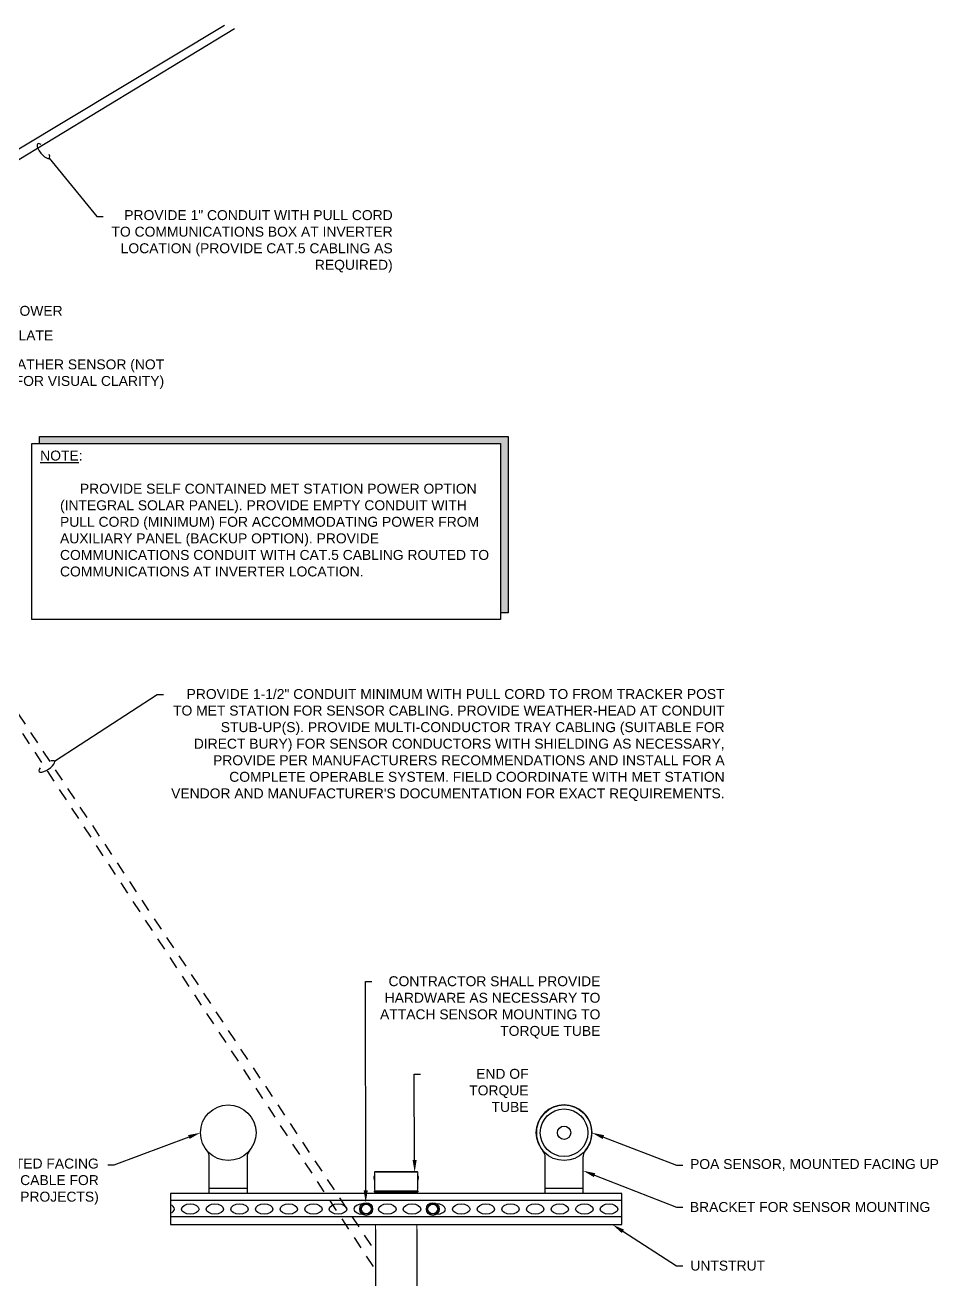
# Model space of a CAD drawing. Header units: feet. Extents: x -4 to 646, y -12 to 598.
# Drawn here: x 635.63 to 644.84, y 585.63 to 598.26 of the extents above; entities that cross this region are included whole.
import ezdxf
from ezdxf import colors
from ezdxf.entities.mleader import LeaderData, LeaderLine
from ezdxf.math import Vec2, Vec3

# ---------------------------------------------------------------- set-up
doc = ezdxf.new("R2010")
doc.units = ezdxf.units.FT
doc.header["$MEASUREMENT"] = 0
doc.linetypes.add('HIDDEN2', pattern=[0.1875, 0.125, -0.0625])
for name, color, linetype in [('E-CABL-120V', 1, '120V_BRANCH'), ('E-CABL-CAT5', 120, 'CAT5_CABLE'), ('E-CABL-INST-MET', 94, 'CAT5_CABLE'), ('E-DETAIL-THIN', 87, 'Continuous'), ('E-DETL', 7, 'Continuous'), ('E-TEXT', 7, 'Continuous'), ('G-ANNO-TEXT', 1, 'Continuous')]:
    doc.layers.add(name, color=color, linetype=linetype)
doc.styles.add('NEI-A', font='arial.ttf')
doc.styles.get("Standard").update_dxf_attribs({"font": 'arial.ttf'})
doc.linetypes.add('120V_BRANCH', pattern='A,1,-0.2,["120V",Standard,S=0.1,R=0,X=-0.1,Y=-0.05],-0.3', length=1.5)
doc.linetypes.add('CAT5_CABLE', pattern='A,1,-0.12,["CAT5",Standard,S=0.1,R=0,X=-0.08,Y=-0.05],-0.3', length=1.42)

# ---------------------------------------------------------------- blocks, each defined once
blk = doc.blocks.new('Equipment Callout Arrowhead .75')
at = {"color": 0}
blk.add_ellipse((-0.25, 0), major_axis=(0.743, 0), ratio=0.350959, start_param=-0.80282, end_param=3.944413, dxfattribs=at)

msp = doc.modelspace()

# ---------------------------------------------------------------- hatches: boundary and pattern name
at = {"layer": 'E-TEXT'}
h = msp.add_hatch(color=252, dxfattribs=at)
h.dxf.hatch_style = 1
h.paths.add_polyline_path([(640.49848, 594.11982), (635.77506, 594.11982), (635.77506, 594.05203), (640.42097, 594.05203), (640.42097, 592.34667), (640.49848, 592.34667)])

# ---------------------------------------------------------------- linework, layer by layer
at = {"linetype": 'Continuous', "lineweight": 15}
for p, q in [((639.14624, 586.64383), (639.14793, 586.64441)), ((639.14624, 586.64383), (639.14838, 586.63762)), ((639.14921, 586.68495), (639.14685, 586.67882)), ((639.14685, 586.67882), (639.14852, 586.67818)), ((639.15007, 586.6382), (639.14793, 586.64441)), ((639.14838, 586.63762), (639.15007, 586.6382)), ((639.14852, 586.67818), (639.15088, 586.68431)), ((639.14921, 586.68495), (639.15088, 586.68431)), ((639.15084, 586.71343), (639.15084, 586.69375)), ((639.58731, 586.71343), (639.15084, 586.71343)), ((639.15084, 586.69375), (639.15262, 586.69375)), ((639.15262, 586.70031), (639.15412, 586.70031)), ((639.15262, 586.69375), (639.15262, 586.70031)), ((639.15412, 586.64188), (639.15269, 586.64604)), ((639.15322, 586.67638), (639.15412, 586.67874)), ((639.15412, 586.54044), (639.15412, 586.70031)), ((639.1591, 586.72169), (639.57904, 586.72169)), ((639.27256, 586.72169), (639.27256, 586.7219)), ((639.58402, 586.70031), (639.58552, 586.70031)), ((639.58402, 586.70031), (639.58402, 586.54044)), ((639.58493, 586.67638), (639.58402, 586.67874)), ((639.58402, 586.64188), (639.58546, 586.64604)), ((639.58552, 586.69375), (639.58552, 586.70031)), ((639.58731, 586.69375), (639.58552, 586.69375)), ((639.58894, 586.68495), (639.58727, 586.68431)), ((639.58962, 586.67818), (639.58727, 586.68431)), ((639.58731, 586.69375), (639.58731, 586.71343)), ((639.58807, 586.6382), (639.59021, 586.64441)), ((639.58976, 586.63762), (639.58807, 586.6382)), ((639.59129, 586.67882), (639.58894, 586.68495)), ((639.59129, 586.67882), (639.58962, 586.67818)), ((639.58976, 586.63762), (639.5919, 586.64383)), ((639.5919, 586.64383), (639.59021, 586.64441)), ((639.58901, 586.52357), (639.14914, 586.52357)), ((639.14996, 586.61173), (639.14996, 586.59657)), ((639.14996, 586.54653), (639.14996, 586.54044)), ((639.15412, 586.54044), (639.15006, 586.54044)), ((639.15084, 586.5306), (639.15084, 586.52732)), ((639.15084, 586.5306), (639.15262, 586.5306)), ((639.15084, 586.52732), (639.58731, 586.52732)), ((639.15087, 586.61578), (639.15265, 586.61559)), ((639.15185, 586.55028), (639.15185, 586.61173)), ((639.15185, 586.55028), (639.15412, 586.55028)), ((639.5856, 586.51452), (639.15254, 586.51452)), ((639.16074, 586.51452), (639.16074, 586.50094)), ((639.5774, 586.50094), (639.5774, 586.51452)), ((639.58402, 586.55028), (639.5863, 586.55028)), ((639.58809, 586.54044), (639.58402, 586.54044)), ((639.58727, 586.61578), (639.58549, 586.61559)), ((639.58552, 586.5306), (639.58731, 586.5306)), ((639.5863, 586.55028), (639.5863, 586.61173)), ((639.58731, 586.52732), (639.58731, 586.5306)), ((639.58818, 586.59646), (639.58818, 586.61173)), ((639.58818, 586.54044), (639.58818, 586.54656)), ((639.16074, 586.18689), (639.16074, 586.13805)), ((639.5774, 586.13805), (639.5774, 586.18689)), ((639.16074, 586.0873), (639.16074, 585.94207)), ((639.5774, 585.94207), (639.5774, 586.0873))]:
    msp.add_line(p, q, dxfattribs=at)
for centre, radius, start, end in [((639.19463, 586.66049), 0.05117, 159.000007, 199), ((639.19463, 586.66049), 0.04938, 159, 199), ((639.10036, 586.62109), 0.05079, 354.000005, 19), ((639.12629, 586.69375), 0.02454, 339, 0), ((639.10036, 586.62109), 0.05258, 354, 19), ((639.19463, 586.66049), 0.04436, 159, 199), ((639.1591, 586.71343), 0.00826, 90, 180), ((639.12629, 586.69375), 0.02633, 339, 0), ((639.57904, 586.71343), 0.00826, 0, 90), ((639.54352, 586.66049), 0.04436, 341, 21), ((639.63779, 586.62109), 0.05258, 161, 186), ((639.61185, 586.69375), 0.02633, 180, 201), ((639.63779, 586.62109), 0.05079, 161, 186), ((639.61185, 586.69375), 0.02454, 180, 201), ((639.54352, 586.66049), 0.04938, 341, 21), ((639.54352, 586.66049), 0.05117, 341, 21), ((639.15254, 586.51968), 0.00516, 131.22431, 270), ((639.14585, 586.52732), 0.00499, 311.22431, 0), ((639.13298, 586.61766), 0.01798, 340.84078, 354), ((639.13298, 586.61766), 0.01977, 342.543724, 354), ((639.60516, 586.61766), 0.01977, 186, 197.456276), ((639.5856, 586.51968), 0.00516, 270, 48.77569), ((639.60516, 586.61766), 0.01798, 186, 199.167528), ((639.59229, 586.52732), 0.00499, 180, 228.77569)]:
    msp.add_arc(centre, radius, start, end, dxfattribs=at)
for points, knots in [([(639.15162, 586.5716), (639.15161, 586.57011), (639.15158, 586.56575), (639.15125, 586.55884), (639.15066, 586.55208), (639.15016, 586.54786), (639.14991, 586.54604), (639.14997, 586.54649), (639.14998, 586.54653)], [0, 0, 0, 0, 0.11111614, 0.32412511, 0.53962069, 0.75700941, 0.97451532, 1, 1, 1, 1]), ([(639.14999, 586.59657), (639.14998, 586.59665), (639.14993, 586.59705), (639.15019, 586.59506), (639.1507, 586.59066), (639.15128, 586.5839), (639.15159, 586.57715), (639.15161, 586.57296), (639.15162, 586.5716)], [0, 0, 0, 0, 0.04858647, 0.26372471, 0.47674789, 0.68823728, 0.89903761, 1, 1, 1, 1]), ([(639.14997, 586.59657), (639.14997, 586.59641), (639.14998, 586.59616), (639.15001, 586.59586), (639.15002, 586.59574), (639.15003, 586.59569), (639.15003, 586.59565), (639.15003, 586.59561), (639.15004, 586.59555), (639.15007, 586.59536), (639.15017, 586.59455), (639.1504, 586.59257), (639.1507, 586.58969), (639.15101, 586.58605), (639.15129, 586.58181), (639.15144, 586.57816), (639.15149, 586.57601), (639.15151, 586.57546)], [0, 0, 0, 0, 0.01378871, 0.02184145, 0.02461422, 0.0266371, 0.0291506, 0.03364618, 0.04530878, 0.1041913, 0.24181431, 0.38665485, 0.53026743, 0.67254864, 0.8131259, 0.95215933, 1, 1, 1, 1]), ([(639.15151, 586.57546), (639.15152, 586.57462), (639.15156, 586.57218), (639.15153, 586.56806), (639.15138, 586.56331), (639.15114, 586.55889), (639.15083, 586.55498), (639.15052, 586.55176), (639.15025, 586.54937), (639.1501, 586.54815), (639.15006, 586.54776), (639.15004, 586.54765), (639.15004, 586.54762), (639.15003, 586.54757), (639.15003, 586.54752), (639.15002, 586.54745), (639.14998, 586.54711), (639.14998, 586.5468), (639.14997, 586.54653)], [0, 0, 0, 0, 0.05854737, 0.17092235, 0.28428586, 0.3980027, 0.51327891, 0.63031626, 0.74800315, 0.86763497, 0.92707383, 0.9570225, 0.97130811, 0.97430548, 0.97626088, 0.97809842, 0.98144754, 1, 1, 1, 1]), ([(639.15185, 586.61173), (639.15109, 586.61173), (639.14998, 586.61173), (639.1501, 586.61173), (639.15014, 586.61173)], [0, 0, 0, 0, 0.68684208, 1, 1, 1, 1]), ([(639.15075, 586.54044), (639.15085, 586.54055), (639.15106, 586.54077), (639.15139, 586.54248), (639.15167, 586.545), (639.15182, 586.54776), (639.15184, 586.54958), (639.15185, 586.55028)], [0, 0, 0, 0, 0.21593024, 0.43185079, 0.64786271, 0.86283678, 1, 1, 1, 1]), ([(639.15412, 586.54044), (639.1541, 586.53935), (639.15407, 586.53716), (639.15378, 586.53423), (639.15338, 586.532), (639.15297, 586.53078), (639.15273, 586.53065), (639.15262, 586.5306)], [0, 0, 0, 0, 0.21128319, 0.42250843, 0.6353561, 0.85103049, 1, 1, 1, 1]), ([(639.58552, 586.5306), (639.58537, 586.53071), (639.58507, 586.53093), (639.58461, 586.53265), (639.58425, 586.53519), (639.58405, 586.53795), (639.58403, 586.53975), (639.58402, 586.54044)], [0, 0, 0, 0, 0.21729844, 0.43459548, 0.65166552, 0.86661323, 1, 1, 1, 1]), ([(639.58797, 586.61173), (639.58802, 586.61173), (639.58816, 586.61173), (639.58704, 586.61173), (639.5863, 586.61173)], [0, 0, 0, 0, 0.33120464, 1, 1, 1, 1]), ([(639.5863, 586.55028), (639.58631, 586.54918), (639.58634, 586.54698), (639.58656, 586.54405), (639.58686, 586.54182), (639.58716, 586.54062), (639.58732, 586.54049), (639.58739, 586.54044)], [0, 0, 0, 0, 0.21276229, 0.4254881, 0.63922977, 0.85459871, 1, 1, 1, 1]), ([(639.58652, 586.5716), (639.58652, 586.57206), (639.58653, 586.57536), (639.58672, 586.58151), (639.58726, 586.58889), (639.58783, 586.59411), (639.58817, 586.59676), (639.58815, 586.59654), (639.58814, 586.59646)], [0, 0, 0, 0, 0.03390065, 0.24624786, 0.46093448, 0.67790539, 0.89571197, 1, 1, 1, 1]), ([(639.58816, 586.54656), (639.58814, 586.54669), (639.5881, 586.54697), (639.58764, 586.55068), (639.58706, 586.55663), (639.5866, 586.56398), (639.58655, 586.56921), (639.58652, 586.5716)], [0, 0, 0, 0, 0.18520288, 0.39912531, 0.61125646, 0.82236624, 1, 1, 1, 1]), ([(639.5866, 586.5729), (639.58661, 586.57374), (639.58664, 586.5762), (639.58677, 586.58019), (639.58702, 586.58458), (639.58733, 586.58845), (639.58764, 586.59161), (639.5879, 586.59396), (639.58804, 586.59511), (639.58809, 586.59551), (639.5881, 586.59558), (639.58811, 586.5956), (639.58811, 586.5956), (639.58811, 586.59562), (639.58811, 586.59563), (639.58811, 586.59566), (639.58812, 586.59575), (639.58816, 586.59602), (639.58815, 586.59628), (639.58815, 586.59646)], [0, 0, 0, 0, 0.06662828, 0.19536898, 0.32523241, 0.45615989, 0.58912767, 0.72374653, 0.85924625, 0.92762433, 0.96140406, 0.97000225, 0.97531342, 0.97674286, 0.97768267, 0.97847531, 0.97965175, 0.98521151, 1, 1, 1, 1]), ([(639.58786, 586.54962), (639.58783, 586.54991), (639.58773, 586.5508), (639.58747, 586.55325), (639.58716, 586.5568), (639.58687, 586.56101), (639.58667, 586.56564), (639.58659, 586.56968), (639.5866, 586.5721), (639.5866, 586.5729)], [0, 0, 0, 0, 0.08431833, 0.25565993, 0.42401871, 0.59126489, 0.75602097, 0.9199037, 1, 1, 1, 1]), ([(639.5881, 586.54767), (639.5881, 586.54767), (639.5881, 586.54765), (639.58807, 586.54787), (639.58801, 586.54836), (639.5879, 586.54928), (639.58786, 586.54962)], [0, 0, 0, 0, 0.01137759, 0.24549575, 0.72397758, 1, 1, 1, 1]), ([(639.58817, 586.54649), (639.58817, 586.54646), (639.58819, 586.54633), (639.58817, 586.54646), (639.58816, 586.54656)], [0, 0, 0, 0, 0.2163825, 1, 1, 1, 1])]:
    msp.add_open_spline(points, degree=3, knots=knots, dxfattribs=at)
at = {"layer": 'E-CABL-120V', "ltscale": 0.8}
msp.add_lwpolyline([(633.61301, 594.84008), (634.50396, 596.37949), (637.6404, 598.26233)], dxfattribs=at)
at = {"layer": 'E-CABL-CAT5', "ltscale": 0.8}
msp.add_lwpolyline([(633.7173, 594.83966), (634.56449, 596.30348), (637.7392, 598.22805)], dxfattribs=at)
at = {"layer": 'E-CABL-INST-MET', "linetype": 'HIDDEN2'}
for points in [[(633.62501, 594.13878), (639.16074, 585.7287)], [(633.69365, 594.13878), (639.16074, 585.91006)]]:
    msp.add_lwpolyline(points, dxfattribs=at)
at = {"layer": 'E-DETAIL-THIN'}
for centre, radius in [((637.67748, 587.1121), 0.27976), ((641.06066, 587.1121), 0.27976), ((641.06066, 587.1121), 0.23943), ((641.06066, 587.1121), 0.06683)]:
    msp.add_circle(centre, radius, dxfattribs=at)
at = {"layer": 'E-DETL', "ltscale": 0.05}
for points in [[(641.64287, 586.50094), (637.09495, 586.50094)], [(637.09495, 586.18689), (641.6432, 586.18689), (641.6432, 586.50094)], [(641.6432, 586.43153), (637.09495, 586.43153)], [(639.01021, 586.34354), (639.03862, 586.39275), (639.09545, 586.39275), (639.12386, 586.34354), (639.09545, 586.29433), (639.03862, 586.29433), (639.01021, 586.34354)], [(639.68125, 586.34354), (639.70966, 586.39275), (639.76649, 586.39275), (639.7949, 586.34354), (639.76649, 586.29433), (639.70966, 586.29433), (639.68125, 586.34354)], [(637.09495, 586.26823), (641.6432, 586.26823)]]:
    msp.add_lwpolyline(points, dxfattribs=at)
for centre, radius in [((639.06704, 586.34354), 0.0644), ((639.06704, 586.34354), 0.04921), ((639.73807, 586.34354), 0.0644), ((639.73807, 586.34354), 0.04921)]:
    msp.add_circle(centre, radius, dxfattribs=at)
msp.add_arc((641.06066, 587.1121), 0.27976, 319.496301, 220.503699, dxfattribs=at)
at = {"layer": 'E-DETL', "color": 252, "ltscale": 0.05}
for centre, start_param, end_param in [((637.04663, 586.34391), 2.15030714, 4.13287816), ((639.032, 586.34391), 4.74815109, 7.8066915), ((639.77652, 586.34391), 1.57864714, 4.71573081)]:
    msp.add_ellipse(centre, major_axis=(-0.08823, 0), ratio=0.58390194, start_param=start_param, end_param=end_param, dxfattribs=at)
for centre in [(637.2948, 586.34391), (637.54297, 586.34391), (637.79114, 586.34391), (638.03932, 586.34391), (638.28749, 586.34391), (638.53566, 586.34391), (638.78383, 586.34391), (639.28017, 586.34391), (639.52834, 586.34391), (640.02469, 586.34391), (640.27286, 586.34391), (640.52103, 586.34391), (640.7692, 586.34391), (641.01737, 586.34391), (641.26554, 586.34391), (641.51372, 586.34391)]:
    msp.add_ellipse(centre, major_axis=(-0.08823, 0), ratio=0.58390194, dxfattribs=at)
at = {"layer": 'E-TEXT', "color": 252}
msp.add_lwpolyline([(635.77506, 594.05203), (635.77506, 594.11982), (640.49848, 594.11982), (640.49848, 592.34667), (640.42097, 592.34667)], dxfattribs=at)
at = {"layer": 'E-TEXT'}
msp.add_lwpolyline([(635.69756, 594.05203), (640.42097, 594.05203), (640.42097, 592.27888), (635.69756, 592.27888)], close=True, dxfattribs=at)
for points in [[(637.86805, 586.87248), (637.86805, 586.50094), (637.48691, 586.50094), (637.48691, 586.87248)], [(641.25123, 586.87248), (641.25123, 586.50094), (640.87009, 586.50094), (640.87009, 586.87248)], [(637.09495, 586.50094), (637.09495, 586.18689)], [(637.86805, 586.55175), (637.48691, 586.55175)], [(641.25123, 586.55175), (640.87009, 586.55175)], [(639.16074, 586.13805), (639.16074, 585.56764)], [(639.5774, 586.13805), (639.5774, 585.56764)]]:
    msp.add_lwpolyline(points, dxfattribs=at)
for centre, start, end in [((637.38614, 586.86713), 356.957895, 38.825043), ((637.96882, 586.86713), 141.174957, 183.042105), ((640.76932, 586.86713), 356.957895, 38.825043), ((641.352, 586.86713), 141.174957, 183.042105)]:
    msp.add_arc(centre, 0.10091, start, end, dxfattribs=at)

# ---------------------------------------------------------------- texts
at = {"layer": 'G-ANNO-TEXT', "insert": (635.78296, 593.97884), "char_height": 0.1, "attachment_point": 1, "style": 'NEI-A'}
msp.add_mtext_dynamic_manual_height_columns('\\pi-0.5,l0.5;{\\LNOTE}:\\P\\P\\pi-0.2,l0.2;^IPROVIDE SELF CONTAINED MET STATION POWER OPTION (INTEGRAL SOLAR PANEL). PROVIDE EMPTY CONDUIT WITH PULL CORD (MINIMUM) FOR ACCOMMODATING POWER FROM AUXILIARY PANEL (BACKUP OPTION). PROVIDE COMMUNICATIONS CONDUIT WITH CAT.5 CABLING ROUTED TO COMMUNICATIONS AT INVERTER LOCATION.', width=4.6605696, gutter_width=1, heights=[0], dxfattribs=at)

# ---------------------------------------------------------------- leaders
at = {"layer": 'G-ANNO-TEXT'}
ml = msp.add_multileader_mtext('Standard', dxfattribs=at)
ml.set_content('PROVIDE 1" CONDUIT WITH PULL CORD TO COMMUNICATIONS BOX AT INVERTER LOCATION (PROVIDE CAT.5 CABLING AS REQUIRED)', color=256, style='NEI-A')
ml.set_leader_properties()
ml.set_arrow_properties(name='Equipment Callout Arrowhead .75')
ml.build(insert=Vec2(0, 0))
ml.multileader.update_dxf_attribs({"dogleg_length": 0.0625, "arrow_head_size": 0.125})
ctx = ml.context
ctx.base_point, ctx.char_height, ctx.arrow_head_size, ctx.landing_gap_size, ctx.plane_origin = Vec3(636.41605, 596.33471), 0.1, 0.125, 0.09, Vec3(635.20193, 599.49489)
ctx.text_align_type = 2
notes = []
notes.append((ctx, [(1, (1, 1, 0), (636.35355, 596.33471), (1, 0), 0.0625, [(0, [(635.79585, 597.01865)], 0, [])])]))
ctx.mtext.insert, ctx.mtext.width, ctx.mtext.defined_height, ctx.mtext.alignment, ctx.mtext.flow_direction = Vec3(639.33395, 596.39941), 2.9068691, 0.63846, 3, 5
ml = msp.add_multileader_mtext('Standard', dxfattribs=at)
ml.set_content('MET STATION TOWER', color=256, style='NEI-A')
ml.set_leader_properties()
ml.build(insert=Vec2(0, 0))
ml.multileader.update_dxf_attribs({"dogleg_length": 0.0625, "arrow_head_size": 0.125})
ctx = ml.context
ctx.base_point, ctx.char_height, ctx.arrow_head_size, ctx.landing_gap_size, ctx.plane_origin = Vec3(634.43348, 595.38511), 0.1, 0.125, 0.09, Vec3(633.22106, 598.54529)
ctx.text_align_type = 2
notes.append((ctx, [(1, (1, 1, 0), (634.37098, 595.38511), (1, 0), 0.0625, [(0, [(633.50048, 594.68134)], 0, [])])]))
ctx.mtext.insert, ctx.mtext.width, ctx.mtext.defined_height, ctx.mtext.alignment, ctx.mtext.flow_direction = Vec3(636.00916, 595.43596), 1.5768179, 0.63846, 3, 5
ml = msp.add_multileader_mtext('Standard', dxfattribs=at)
ml.set_content('TOWER BASE PLATE', color=256, style='NEI-A')
ml.set_leader_properties()
ml.build(insert=Vec2(0, 0))
ml.multileader.update_dxf_attribs({"dogleg_length": 0.0625, "arrow_head_size": 0.125})
ctx = ml.context
ctx.base_point, ctx.char_height, ctx.arrow_head_size, ctx.landing_gap_size, ctx.plane_origin = Vec3(634.4224, 595.13745), 0.1, 0.125, 0.09, Vec3(633.22106, 598.29763)
ctx.text_align_type = 2
notes.append((ctx, [(1, (1, 1, 0), (634.3599, 595.13745), (1, 0), 0.0625, [(0, [(633.77975, 594.70433)], 0, [])])]))
ctx.mtext.insert, ctx.mtext.width, ctx.mtext.defined_height, ctx.mtext.alignment, ctx.mtext.flow_direction = Vec3(635.91444, 595.18831), 1.403407, 0.63846, 3, 5
ml = msp.add_multileader_mtext('Standard', dxfattribs=at)
ml.set_content('ALL IN ONE WEATHER SENSOR (NOT SHOWN FOR VISUAL CLARITY)', color=256, style='NEI-A')
ml.set_leader_properties()
ml.build(insert=Vec2(0, 0))
ml.multileader.update_dxf_attribs({"dogleg_length": 0.0625, "arrow_head_size": 0.125})
ctx = ml.context
ctx.base_point, ctx.char_height, ctx.arrow_head_size, ctx.landing_gap_size, ctx.plane_origin = Vec3(634.42979, 594.83211), 0.1, 0.125, 0.09, Vec3(633.22106, 597.35717)
ctx.text_align_type = 2
notes.append((ctx, [(1, (1, 1, 0), (634.36729, 594.83211), (1, 0), 0.0625, [(0, [(633.48203, 594.50084)], 0, [])])]))
ctx.mtext.insert, ctx.mtext.width, ctx.mtext.defined_height, ctx.mtext.alignment, ctx.mtext.flow_direction = Vec3(637.03193, 594.89681), 2.8959416, 0.38607, 3, 5
ml = msp.add_multileader_mtext('Standard', dxfattribs=at)
ml.set_content('PROVIDE 1-1/2" CONDUIT MINIMUM WITH PULL CORD TO FROM TRACKER POST TO MET STATION FOR SENSOR CABLING. PROVIDE WEATHER-HEAD AT CONDUIT STUB-UP(S). PROVIDE MULTI-CONDUCTOR TRAY CABLING (SUITABLE FOR DIRECT BURY) FOR SENSOR CONDUCTORS WITH SHIELDING AS NECESSARY, PROVIDE PER MANUFACTURERS RECOMMENDATIONS AND INSTALL FOR A COMPLETE OPERABLE SYSTEM. FIELD COORDINATE WITH MET STATION VENDOR AND MANUFACTURER\'S DOCUMENTATION FOR EXACT REQUIREMENTS.', color=256, style='NEI-A')
ml.set_leader_properties()
ml.set_arrow_properties(name='Equipment Callout Arrowhead .75')
ml.build(insert=Vec2(0, 0))
ml.multileader.update_dxf_attribs({"dogleg_length": 0.0625, "arrow_head_size": 0.125})
ctx = ml.context
ctx.base_point, ctx.char_height, ctx.arrow_head_size, ctx.landing_gap_size, ctx.plane_origin = Vec3(637.02463, 591.52457), 0.1, 0.125, 0.09, Vec3(635.81051, 594.68475)
ctx.text_align_type = 2
notes.append((ctx, [(1, (1, 1, 0), (636.96213, 591.52457), (1, 0), 0.0625, [(0, [(635.82374, 590.78267)], 0, [])])]))
ctx.mtext.insert, ctx.mtext.width, ctx.mtext.defined_height, ctx.mtext.alignment, ctx.mtext.flow_direction = Vec3(642.678, 591.57846), 5.5593266, 0.63846, 3, 5
ml = msp.add_multileader_mtext('Standard', dxfattribs=at)
ml.set_content('CONTRACTOR SHALL PROVIDE HARDWARE AS NECESSARY TO ATTACH SENSOR MOUNTING TO TORQUE TUBE', color=256, style='NEI-A')
ml.set_leader_properties()
ml.build(insert=Vec2(0, 0))
ml.multileader.update_dxf_attribs({"dogleg_length": 0.0625, "arrow_head_size": 0.125})
ctx = ml.context
ctx.base_point, ctx.char_height, ctx.arrow_head_size, ctx.landing_gap_size, ctx.plane_origin = Vec3(639.12284, 588.63345), 0.1, 0.125, 0.09, Vec3(637.93329, 588.5255)
ctx.text_align_type = 2
notes.append((ctx, [(1, (1, 1, 0), (639.06034, 588.63345), (1, 0), 0.0625, [(0, [(639.06245, 586.40735)], 0, [])])]))
ctx.mtext.insert, ctx.mtext.width, ctx.mtext.defined_height, ctx.mtext.alignment, ctx.mtext.flow_direction = Vec3(641.42627, 588.68733), 2.3997962, 0.63846, 3, 5
ml = msp.add_multileader_mtext('Standard', dxfattribs=at)
ml.set_content('END OF TORQUE TUBE', color=256, style='NEI-A')
ml.set_leader_properties()
ml.build(insert=Vec2(0, 0))
ml.multileader.update_dxf_attribs({"dogleg_length": 0.0625, "arrow_head_size": 0.125})
ctx = ml.context
ctx.base_point, ctx.char_height, ctx.arrow_head_size, ctx.landing_gap_size, ctx.plane_origin = Vec3(639.61454, 587.70111), 0.1, 0.125, 0.09, Vec3(638.25897, 591.37361)
ctx.text_align_type = 2
notes.append((ctx, [(1, (1, 1, 0), (639.55204, 587.70111), (1, 0), 0.0625, [(0, [(639.55545, 586.71279)], 0, [])])]))
ctx.mtext.insert, ctx.mtext.width, ctx.mtext.defined_height, ctx.mtext.alignment, ctx.mtext.flow_direction = Vec3(640.70277, 587.755), 1, 0.63846, 3, 5
ml = msp.add_multileader_mtext('Standard', dxfattribs=at)
ml.set_content('POA SENSOR, MOUNTED FACING DOWN (APPLICABLE FOR BI-FACIAL PROJECTS)', color=256, style='NEI-A')
ml.set_leader_properties()
ml.build(insert=Vec2(0, 0))
ml.multileader.update_dxf_attribs({"dogleg_length": 0.0625, "arrow_head_size": 0.125})
ctx = ml.context
ctx.base_point, ctx.char_height, ctx.arrow_head_size, ctx.landing_gap_size, ctx.plane_origin = Vec3(634.02859, 586.78716), 0.1, 0.125, 0.09, Vec3(631.1432, 590.14784)
ctx.text_align_type = 2
notes.append((ctx, [(0, (1, 1, 0), (636.5258, 586.78716), (-1, 0), 0.0625, [(0, [(637.39772, 587.1121)], 0, [])])]))
ctx.mtext.insert, ctx.mtext.width, ctx.mtext.defined_height, ctx.mtext.alignment, ctx.mtext.flow_direction = Vec3(636.3733, 586.85186), 2.3997929, 0.63846, 3, 5
ml = msp.add_multileader_mtext('Standard', dxfattribs=at)
ml.set_content('POA SENSOR, MOUNTED FACING UP', color=256, style='NEI-A')
ml.set_leader_properties()
ml.build(insert=Vec2(0, 0))
ml.multileader.update_dxf_attribs({"dogleg_length": 0.0625, "arrow_head_size": 0.125})
ctx = ml.context
ctx.base_point, ctx.char_height, ctx.arrow_head_size, ctx.landing_gap_size, ctx.plane_origin = Vec3(642.25647, 586.78716), 0.1, 0.125, 0.09, Vec3(640.34368, 590.14784)
ctx.text_align_type = 2
notes.append((ctx, [(1, (1, 1, 0), (642.19397, 586.78716), (1, 0), 0.0625, [(0, [(641.34042, 587.1121)], 0, [])])]))
ctx.mtext.insert, ctx.mtext.width, ctx.mtext.defined_height, ctx.mtext.alignment, ctx.mtext.flow_direction = Vec3(644.83671, 586.84705), 2.5020232, 0.63846, 3, 5
ml = msp.add_multileader_mtext('Standard', dxfattribs=at)
ml.set_content('BRACKET FOR SENSOR MOUNTING', color=256, style='NEI-A')
ml.set_leader_properties()
ml.build(insert=Vec2(0, 0))
ml.multileader.update_dxf_attribs({"dogleg_length": 0.0625, "arrow_head_size": 0.125})
ctx = ml.context
ctx.base_point, ctx.char_height, ctx.arrow_head_size, ctx.landing_gap_size, ctx.plane_origin = Vec3(642.25647, 586.36359), 0.1, 0.125, 0.09, Vec3(640.34368, 589.6398)
ctx.text_align_type = 2
notes.append((ctx, [(1, (1, 1, 0), (642.19397, 586.36359), (1, 0), 0.0625, [(0, [(641.25123, 586.73004)], 0, [])])]))
ctx.mtext.insert, ctx.mtext.width, ctx.mtext.defined_height, ctx.mtext.alignment, ctx.mtext.flow_direction = Vec3(644.74913, 586.41444), 2.4138922, 0.63846, 3, 5
ml = msp.add_multileader_mtext('Standard', dxfattribs=at)
ml.set_content('UNTSTRUT', color=256, style='NEI-A')
ml.set_leader_properties()
ml.build(insert=Vec2(0, 0))
ml.multileader.update_dxf_attribs({"dogleg_length": 0.0625, "arrow_head_size": 0.125})
ctx = ml.context
ctx.base_point, ctx.char_height, ctx.arrow_head_size, ctx.landing_gap_size, ctx.plane_origin = Vec3(642.25647, 585.77381), 0.1, 0.125, 0.09, Vec3(640.34368, 589.07709)
ctx.text_align_type = 2
notes.append((ctx, [(1, (1, 1, 0), (642.19397, 585.77381), (1, 0), 0.0625, [(0, [(641.5482, 586.18689)], 0, [])])]))
ctx.mtext.insert, ctx.mtext.width, ctx.mtext.defined_height, ctx.mtext.alignment, ctx.mtext.flow_direction = Vec3(643.08542, 585.82466), 1, 0.63846, 3, 5
for ctx, leaders in notes:
    for number, flags, end, landing, length, lines in leaders:
        leader = LeaderData()
        leader.index, (leader.has_last_leader_line, leader.has_dogleg_vector, leader.attachment_direction) = number, flags
        leader.last_leader_point, leader.dogleg_vector, leader.dogleg_length = Vec3(end), Vec3(landing), length
        for number, points, colour, breaks in lines:
            line = LeaderLine()
            line.index, line.vertices, line.color, line.breaks = number, Vec3.list(points), colors.encode_raw_color(colour), breaks
            leader.lines.append(line)
        ctx.leaders.append(leader)

doc.saveas('drawing.dxf')
